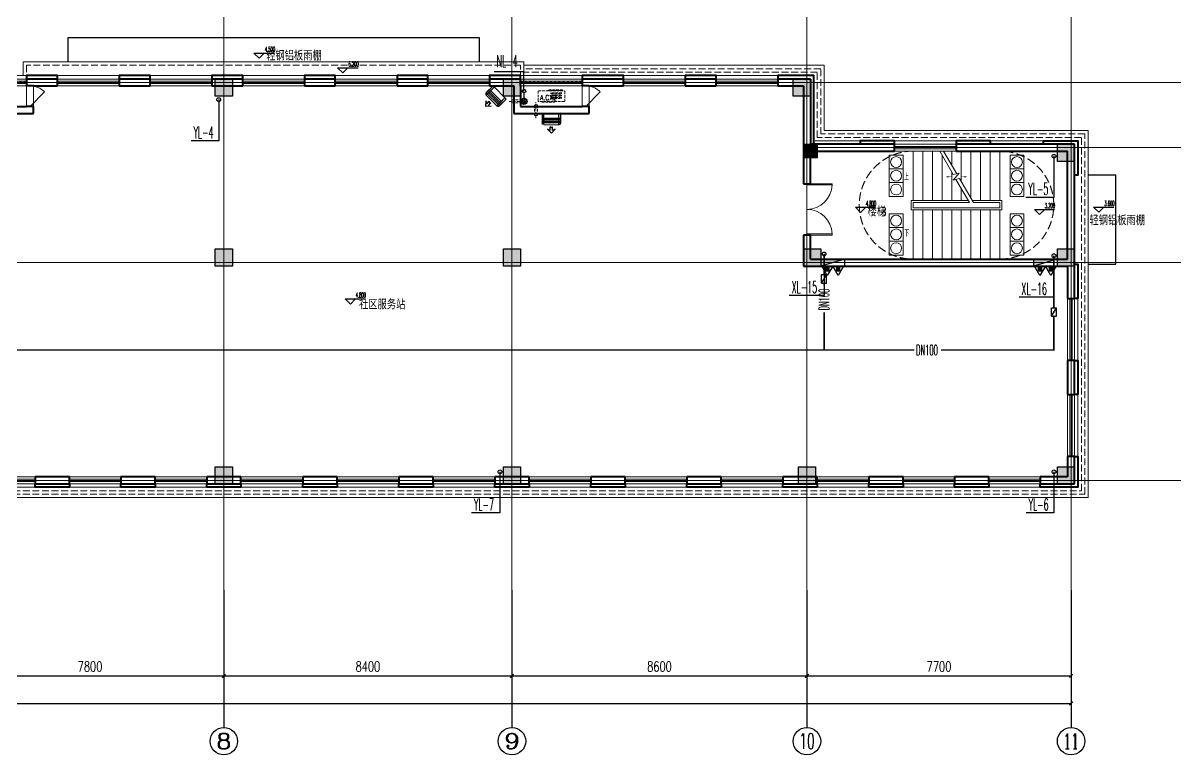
# Model space of a CAD drawing. Extents: x 1031190 to 1725648, y 733081 to 1571294.
# Drawn here: x 1334538 to 1368288, y 1052348 to 1073677 of the extents above; entities that cross this region are included whole.
import ezdxf
from ezdxf.enums import TextEntityAlignment as Align

# ---------------------------------------------------------------- set-up
doc = ezdxf.new("R2010")
doc.units = 0
doc.header["$LTSCALE"] = 1000
doc.header["$MEASUREMENT"] = 0
for name, pattern in [('__DASH', [0.35, 0.25, -0.1]), ('ACAD_ISO10W100', [18.5, 12, -3, 0.5, -3]), ('DASH', [0.35, 0.25, -0.1]), ('DOTE', [2.42, 2, -0.2, 0.02, -0.2]), ('HIDDEN', [0.375, 0.25, -0.125])]:
    doc.linetypes.add(name, pattern=pattern)
for name, color, linetype in [('A-AC', 8, 'Continuous'), ('AXIS', 3, 'Continuous'), ('AXIS_TEXT', 4, 'Continuous'), ('C-AXIS(轴号)', 3, 'Continuous'), ('C-AXIS-T(字)', 7, 'Continuous'), ('DIM_ELEV', 3, 'Continuous'), ('DIM_SYMB', 3, 'Continuous'), ('DIM_不分区消火栓', 3, 'Continuous'), ('DIM_凝结', 3, 'Continuous'), ('DIM_雨水', 3, 'Continuous'), ('EQUIP_地漏', 7, 'Continuous'), ('EQUIP_消火栓', 7, 'Continuous'), ('EQUIP_灭火器', 7, 'Continuous'), ('PIPE-不分区消火栓', 1, 'X'), ('PIPE-凝结', 150, 'N'), ('PUB_TEXT', 4, 'Continuous'), ('S-COLU-HATCH', 30, 'Continuous'), ('S-COLU-LINE1', 6, 'Continuous'), ('TEXT_不分区消火栓', 7, 'Continuous'), ('VALVE_不分区消火栓', 7, 'Continuous'), ('VPIPE-不分区消火栓', 1, 'X'), ('VPIPE-凝结', 150, 'N'), ('VPIPE-雨水', 4, 'Y'), ('立面', 73, 'Continuous')]:
    doc.layers.add(name, color=color, linetype=linetype)
for name, color, linetype, lineweight in [('DOTE', 19, 'DOTE', 9), ('STAIR', 2, 'Continuous', 18), ('WALL', 9, 'Continuous', 40), ('WINDOW', 8, 'Continuous', 15), ('平面-看线', 45, 'Continuous', 15), ('平面-空调室内机', 8, 'Continuous', 9), ('平面-空调预留孔', 8, 'Continuous', 15)]:
    doc.layers.add(name, color=color, linetype=linetype, lineweight=lineweight)
doc.styles.add('_TCH_AXIS', font='COMPLEX', dxfattribs={"bigfont": 'GBCBIG'})
doc.styles.add('_TCH_DIM', font='SIMPLEX.shx', dxfattribs={"width": 0.6, "oblique": 10, "bigfont": 'hztxt.shx'})
doc.styles.add('_TCH_DIM_T3', font='SIMPLEX', dxfattribs={"width": 0.705882, "bigfont": 'GBCBIG'})
doc.styles.add('_TWT_PIPEDN', font='SIMPLEX.shx', dxfattribs={"width": 0.6, "oblique": 10, "height": 3, "bigfont": 'HZTXT.shx'})
doc.styles.add('_TWT_SERIAL', font='simplex.shx', dxfattribs={"width": 0.6, "oblique": 10, "height": 3.5, "bigfont": 'aadri.shx'})
doc.styles.add('COMPLEX', font='COMPLEX')
doc.styles.get("Standard").update_dxf_attribs({"font": 'gbenor.shx', "bigfont": 'gbcbig.shx'})
doc.linetypes.add('N', pattern='A,3,-0.2,["N",Standard,S=0.25,R=0,X=-0.1,Y=-0.115],-0.2', length=3.4)
doc.linetypes.add('X', pattern='A,3,-0.2,["X",Standard,S=0.25,R=0,X=-0.1,Y=-0.115],-0.25', length=3.45)
doc.linetypes.add('Y', pattern='A,2,-0.2,["Y",Standard,S=0.4,R=0,X=-0.1,Y=-0.115],-0.35', length=2.55)
doc.dimstyles.new('_TCH_ARCH&&100', dxfattribs={"dimtxt": 297.5, "dimasz": 100, "dimexe": 250, "dimexo": 300, "dimgap": 126.25, "dimtad": 1, "dimdec": 0, "dimzin": 0, "dimdsep": 46, "dimtxsty": '_TCH_DIM_T3', "dimblk": 'ARCHTICK', "dimcen": 0.09, "dimclrt": 7, "dimazin": 2, "dimtfac": 1, "dimtdec": 0, "dimtix": 1, "dimtmove": 2, "dimatfit": 3, "dimfxl": 0, "dimtolj": 1, "dimtzin": 0, "dimarcsym": 0})

# ---------------------------------------------------------------- blocks, each defined once
blk = doc.blocks.new('QER5Y5WE3')
for p, q in [((-194, 188), (-1, 388)), ((72, 389), (-156, 153)), ((360, -17), (-29, 359)), ((389, 14), (0, 389)), ((72, 389), (387, 86)), ((236, 408), (404, 419)), ((326, 383), (236, 408)), ((326, 383), (253, 308)), ((372, 340), (299, 264)), ((399, 251), (372, 340)), ((399, 251), (404, 419)), ((194, -188), (-194, 188)), ((292, -73), (-90, 296)), ((321, -43), (-61, 326)), ((387, 86), (159, -151)), ((388, 13), (194, -188)), ((297, 307), (253, 308)), ((299, 264), (297, 307))]:
    blk.add_line(p, q)
for centre, start, end in [((36, 352), 46.0154, 136.0154), ((351, 49), 316.0154, 46.0154)]:
    blk.add_arc(centre, 51.3, start, end)
blk = doc.blocks.new('dongkong')
at = {"layer": '平面-空调预留孔', "linetype": 'HIDDEN', "ltscale": 0.3}
for p, q in [((-603836, 210821), (-603836, 210511)), ((-603836, 210821), (-603756, 210821)), ((-603796, 210900), (-603796, 210431)), ((-603756, 210821), (-603756, 210511))]:
    blk.add_line(p, q, dxfattribs=at)
blk.add_lwpolyline([(-603756, 210511), (-603836, 210511)], dxfattribs=at)
blk = doc.blocks.new('ferre')
at = {"layer": '平面-空调预留孔', "linetype": 'DASH', "ltscale": 0.3}
for p, q in [((93393, 115403), (93393, 115393)), ((93403, 115383), (93756, 115383)), ((93766, 115393), (93766, 115403))]:
    blk.add_line(p, q, dxfattribs=at)
blk.add_lwpolyline([(94046, 115403), (93306, 115403, -0.414214), (93286, 115423), (93286, 115693, -0.414214), (93306, 115713), (94046, 115713, -0.414214), (94066, 115693), (94066, 115423, -0.414214)], format="xyb", close=True, dxfattribs=at)
for points in [[(93997, 115743), (93577, 115743), (93577, 115727), (93997, 115727)], [(93975, 115655), (93660, 115655), (93660, 115626), (93975, 115626)], [(93975, 115589), (93660, 115589), (93660, 115560), (93975, 115560)], [(93975, 115523), (93660, 115523), (93660, 115494), (93975, 115494)]]:
    blk.add_lwpolyline(points, close=True, dxfattribs=at)
for centre, start, end in [((93403, 115393), 180, 270), ((93756, 115393), 270, 0)]:
    blk.add_arc(centre, 10, start, end, dxfattribs=at)
at = {"layer": '平面-空调预留孔', "linetype": 'DASH', "ltscale": 0.3, "style": '_TCH_DIM', "width": 0.705882}
blk.add_text('A.CX2', height=146.9, dxfattribs=at).set_placement((93345, 115443))
blk = doc.blocks.new('fergve')
blk.add_blockref('ferre', (25670, -60416))
blk = doc.blocks.new('rewerwer')
at = {"layer": 'S-COLU-HATCH'}
h = blk.add_hatch(color=8, dxfattribs=at)
h.dxf.hatch_style = 1
h.paths.add_polyline_path([(1340138, 1149256), (1340638, 1149256), (1340638, 1148756), (1340138, 1148756)])
h = blk.add_hatch(color=8, dxfattribs=at)
h.dxf.hatch_style = 1
h.paths.add_polyline_path([(1348538, 1149256), (1349038, 1149256), (1349038, 1148756), (1348538, 1148756)])
h = blk.add_hatch(color=8, dxfattribs=at)
h.dxf.hatch_style = 1
h.paths.add_polyline_path([(1356988, 1149256), (1357488, 1149256), (1357488, 1148756), (1356988, 1148756)])
h = blk.add_hatch(color=8, dxfattribs=at)
h.dxf.hatch_style = 1
h.paths.add_polyline_path([(1357288, 1147356), (1357688, 1147356), (1357688, 1146956), (1357288, 1146956)])
h = blk.add_hatch(color=8, dxfattribs=at)
h.dxf.hatch_style = 1
h.paths.add_polyline_path([(1364688, 1147356), (1365188, 1147356), (1365188, 1146856), (1364688, 1146856)])
h = blk.add_hatch(color=8, dxfattribs=at)
h.dxf.hatch_style = 1
h.paths.add_polyline_path([(1340138, 1144306), (1340638, 1144306), (1340638, 1143806), (1340138, 1143806)])
h = blk.add_hatch(color=8, dxfattribs=at)
h.dxf.hatch_style = 1
h.paths.add_polyline_path([(1348538, 1144306), (1349038, 1144306), (1349038, 1143806), (1348538, 1143806)])
h = blk.add_hatch(color=8, dxfattribs=at)
h.dxf.hatch_style = 1
h.paths.add_polyline_path([(1357288, 1144306), (1357788, 1144306), (1357788, 1143806), (1357288, 1143806)])
h = blk.add_hatch(color=8, dxfattribs=at)
h.dxf.hatch_style = 1
h.paths.add_polyline_path([(1364688, 1144306), (1365188, 1144306), (1365188, 1143806), (1364688, 1143806)])
h = blk.add_hatch(color=8, dxfattribs=at)
h.dxf.hatch_style = 1
h.paths.add_polyline_path([(1340138, 1137956), (1340638, 1137956), (1340638, 1137456), (1340138, 1137456)])
h = blk.add_hatch(color=8, dxfattribs=at)
h.dxf.hatch_style = 1
h.paths.add_polyline_path([(1348538, 1137956), (1349038, 1137956), (1349038, 1137456), (1348538, 1137456)])
h = blk.add_hatch(color=8, dxfattribs=at)
h.dxf.hatch_style = 1
h.paths.add_polyline_path([(1357138, 1137956), (1357638, 1137956), (1357638, 1137456), (1357138, 1137456)])
h = blk.add_hatch(color=8, dxfattribs=at)
h.dxf.hatch_style = 1
h.paths.add_polyline_path([(1364688, 1137956), (1365188, 1137956), (1365188, 1137456), (1364688, 1137456)])
at = {"layer": 'S-COLU-LINE1', "color": 8}
for points in [[(1340138, 1149256), (1340638, 1149256), (1340638, 1148756), (1340138, 1148756)], [(1348538, 1149256), (1349038, 1149256), (1349038, 1148756), (1348538, 1148756)], [(1356988, 1149256), (1357488, 1149256), (1357488, 1148756), (1356988, 1148756)], [(1357288, 1147356), (1357688, 1147356), (1357688, 1146956), (1357288, 1146956)], [(1364688, 1147356), (1365188, 1147356), (1365188, 1146856), (1364688, 1146856)], [(1340138, 1144306), (1340638, 1144306), (1340638, 1143806), (1340138, 1143806)], [(1348538, 1144306), (1349038, 1144306), (1349038, 1143806), (1348538, 1143806)], [(1357288, 1144306), (1357788, 1144306), (1357788, 1143806), (1357288, 1143806)], [(1364688, 1144306), (1365188, 1144306), (1365188, 1143806), (1364688, 1143806)], [(1340138, 1137956), (1340638, 1137956), (1340638, 1137456), (1340138, 1137456)], [(1348538, 1137956), (1349038, 1137956), (1349038, 1137456), (1348538, 1137456)], [(1357138, 1137956), (1357638, 1137956), (1357638, 1137456), (1357138, 1137456)], [(1364688, 1137956), (1365188, 1137956), (1365188, 1137456), (1364688, 1137456)]]:
    blk.add_lwpolyline(points, close=True, dxfattribs=at)
blk = doc.blocks.new('_ArchTick')
at = {"color": 0, "linetype": 'ByBlock', "const_width": 0.4}
blk.add_lwpolyline([(-0.5, -0.5), (0.5, 0.5)], dxfattribs=at)
blk = doc.blocks.new('*D294')
at = {"layer": 'AXIS', "color": 0, "lineweight": -2}
for p, q in [((1293188, 1056848), (1293188, 1053598)), ((1365088, 1056848), (1365088, 1053598)), ((1293188, 1053848), (1365088, 1053848))]:
    blk.add_line(p, q, dxfattribs=at)
at = {"layer": 'Defpoints', "color": 0}
for p in [(1293188, 1057148), (1365088, 1057148), (1365088, 1053848)]:
    blk.add_point(p, dxfattribs=at)
at = {"layer": 'AXIS', "color": 0, "lineweight": -2, "xscale": 100, "yscale": 100, "zscale": 100, "rotation": 180}
blk.add_blockref('_ArchTick', (1293188, 1053848), dxfattribs=at)
at = {"layer": 'AXIS', "color": 0, "lineweight": -2, "xscale": 100, "yscale": 100, "zscale": 100}
blk.add_blockref('_ArchTick', (1365088, 1053848), dxfattribs=at)
at = {"layer": 'AXIS', "color": 7, "insert": (1329138, 1054123), "char_height": 297.5, "attachment_point": 5, "style": '_TCH_DIM_T3'}
blk.add_mtext('\\A1;71900', dxfattribs=at)
blk = doc.blocks.new('*D303')
at = {"layer": 'AXIS', "color": 0, "lineweight": -2}
for p, q in [((1332588, 1056848), (1332588, 1054398)), ((1340388, 1056848), (1340388, 1054398)), ((1332588, 1054648), (1340388, 1054648))]:
    blk.add_line(p, q, dxfattribs=at)
at = {"layer": 'Defpoints', "color": 0}
for p in [(1332588, 1057148), (1340388, 1057148), (1340388, 1054648)]:
    blk.add_point(p, dxfattribs=at)
at = {"layer": 'AXIS', "color": 0, "lineweight": -2, "xscale": 100, "yscale": 100, "zscale": 100, "rotation": 180}
blk.add_blockref('_ArchTick', (1332588, 1054648), dxfattribs=at)
at = {"layer": 'AXIS', "color": 0, "lineweight": -2, "xscale": 100, "yscale": 100, "zscale": 100}
blk.add_blockref('_ArchTick', (1340388, 1054648), dxfattribs=at)
at = {"layer": 'AXIS', "color": 7, "insert": (1336488, 1054923), "char_height": 297.5, "attachment_point": 5, "style": '_TCH_DIM_T3'}
blk.add_mtext('\\A1;7800', dxfattribs=at)
blk = doc.blocks.new('*D304')
at = {"layer": 'AXIS', "color": 0, "lineweight": -2}
for p, q in [((1340388, 1056848), (1340388, 1054398)), ((1348788, 1056848), (1348788, 1054398)), ((1340388, 1054648), (1348788, 1054648))]:
    blk.add_line(p, q, dxfattribs=at)
at = {"layer": 'Defpoints', "color": 0}
for p in [(1340388, 1057148), (1348788, 1057148), (1348788, 1054648)]:
    blk.add_point(p, dxfattribs=at)
at = {"layer": 'AXIS', "color": 0, "lineweight": -2, "xscale": 100, "yscale": 100, "zscale": 100, "rotation": 180}
blk.add_blockref('_ArchTick', (1340388, 1054648), dxfattribs=at)
at = {"layer": 'AXIS', "color": 0, "lineweight": -2, "xscale": 100, "yscale": 100, "zscale": 100}
blk.add_blockref('_ArchTick', (1348788, 1054648), dxfattribs=at)
at = {"layer": 'AXIS', "color": 7, "insert": (1344588, 1054923), "char_height": 297.5, "attachment_point": 5, "style": '_TCH_DIM_T3'}
blk.add_mtext('\\A1;8400', dxfattribs=at)
blk = doc.blocks.new('*D305')
at = {"layer": 'AXIS', "color": 0, "lineweight": -2}
for p, q in [((1348788, 1056848), (1348788, 1054398)), ((1357388, 1056848), (1357388, 1054398)), ((1348788, 1054648), (1357388, 1054648))]:
    blk.add_line(p, q, dxfattribs=at)
at = {"layer": 'Defpoints', "color": 0}
for p in [(1348788, 1057148), (1357388, 1057148), (1357388, 1054648)]:
    blk.add_point(p, dxfattribs=at)
at = {"layer": 'AXIS', "color": 0, "lineweight": -2, "xscale": 100, "yscale": 100, "zscale": 100, "rotation": 180}
blk.add_blockref('_ArchTick', (1348788, 1054648), dxfattribs=at)
at = {"layer": 'AXIS', "color": 0, "lineweight": -2, "xscale": 100, "yscale": 100, "zscale": 100}
blk.add_blockref('_ArchTick', (1357388, 1054648), dxfattribs=at)
at = {"layer": 'AXIS', "color": 7, "insert": (1353088, 1054923), "char_height": 297.5, "attachment_point": 5, "style": '_TCH_DIM_T3'}
blk.add_mtext('\\A1;8600', dxfattribs=at)
blk = doc.blocks.new('*D306')
at = {"layer": 'AXIS', "color": 0, "lineweight": -2}
for p, q in [((1357388, 1056848), (1357388, 1054398)), ((1365088, 1056848), (1365088, 1054398)), ((1357388, 1054648), (1365088, 1054648))]:
    blk.add_line(p, q, dxfattribs=at)
at = {"layer": 'Defpoints', "color": 0}
for p in [(1357388, 1057148), (1365088, 1057148), (1365088, 1054648)]:
    blk.add_point(p, dxfattribs=at)
at = {"layer": 'AXIS', "color": 0, "lineweight": -2, "xscale": 100, "yscale": 100, "zscale": 100, "rotation": 180}
blk.add_blockref('_ArchTick', (1357388, 1054648), dxfattribs=at)
at = {"layer": 'AXIS', "color": 0, "lineweight": -2, "xscale": 100, "yscale": 100, "zscale": 100}
blk.add_blockref('_ArchTick', (1365088, 1054648), dxfattribs=at)
at = {"layer": 'AXIS', "color": 7, "insert": (1361238, 1054923), "char_height": 297.5, "attachment_point": 5, "style": '_TCH_DIM_T3'}
blk.add_mtext('\\A1;7700', dxfattribs=at)
blk = doc.blocks.new('$TwtSys$00000434')
for p, q in [((-0.5, 0.5), (-0.5, -0.5)), ((-0.5, -0.5), (0.5, 0.5)), ((0.5, 0.5), (-0.5, 0.5)), ((0.5, -0.5), (0.5, 0.5)), ((-0.5, -0.5), (0.5, -0.5))]:
    blk.add_line(p, q)
blk.add_solid([(0.5, -0.5), (0.5, 0.5), (-0.5, -0.5)])
blk = doc.blocks.new('$TwtSys$00000546')
h = blk.add_hatch()
h.set_pattern_fill('ANSI31', color=256, scale=200, style=0)
h.set_pattern_definition([(45, (-38543.802, -6670.83), (-17.67767, 17.67767), [])])
h.paths.add_polyline_path([(-65, 174), (65, 174), (65, 44), (-65, 44)])
for points in [[(0, 344), (-198, 0), (198, 0)], [(-65, 174), (65, 174), (65, 44), (-65, 44)]]:
    blk.add_lwpolyline(points, close=True)
blk = doc.blocks.new('$TwtSys$00000141')
for p, q in [((-94, 8), (-10, 92)), ((-94, 8), (-10, 92)), ((-87, -35), (35, 87)), ((-87, -35), (35, 87)), ((-66, -66), (66, 66)), ((-66, -66), (66, 66)), ((-32, -87), (88, 33)), ((-32, -87), (88, 33)), ((11, -92), (92, -11)), ((11, -92), (92, -11))]:
    blk.add_line(p, q)
blk.add_circle((0, 0), 94)
blk.add_circle((0, 0), 94)
blk = doc.blocks.new('$VALVE$00000316')
for p, q in [((-125, 72), (125, -72)), ((-125, 72), (-125, -72)), ((-125, 72), (125, 72)), ((125, 72), (125, -72)), ((-125, -72), (125, -72))]:
    blk.add_line(p, q)
at = {"const_width": 21.1}
blk.add_lwpolyline([(-11, 0, 1), (11, 0, 1)], format="xyb", close=True, dxfattribs=at)
for p in [(-125, 0), (125, 0)]:
    blk.add_point(p)
at = {"color": 7, "flags": 9}
for tag in ['XSIZE', 'YSIZE']:
    blk.add_attdef(tag, (0, 0), '', height=0.5, dxfattribs=at)
blk = doc.blocks.new('$DorLib2D$00000114')
at = {"color": 0}
blk.add_line((0.5, 0), (-0.207, 0.707), dxfattribs=at)
blk.add_arc((0.5, 0), 1, 135, 180, dxfattribs=at)
blk = doc.blocks.new('$WINLIB2D$00000001')
at = {"color": 0}
for points in [[(-0.5, 0.5), (-0.5, -0.5)], [(-0.5, 0.5), (0.5, 0.5)], [(0.5, -0.5), (0.5, 0.5)], [(0.5, 0.167), (-0.5, 0.167)], [(0.5, -0.167), (-0.5, -0.167)], [(-0.5, -0.5), (0.5, -0.5)]]:
    blk.add_lwpolyline(points, dxfattribs=at)
blk = doc.blocks.new('$DorLib2D$00000002')
for p, q in [((-0.5, 0), (-0.5, 0.4875)), ((-0.475, 0.4875), (-0.5, 0.4875)), ((-0.475, 0), (-0.475, 0.4875)), ((0.475, 0), (0.475, 0.4875)), ((0.475, 0.4875), (0.5, 0.4875)), ((0.5, 0), (0.5, 0.4875)), ((-0.5, 0), (-0.475, 0)), ((0.5, 0), (0.475, 0))]:
    blk.add_line(p, q)
at = {"lineweight": 13}
for centre, start, end in [((-0.4875, 0), 0, 88.53072), ((0.4875, 0), 91.46928, 180)]:
    blk.add_arc(centre, 0.4875, start, end, dxfattribs=at)
blk = doc.blocks.new('$WINLIB2D$00000039')
at = {"color": 0}
for points in [[(-0.5, 0.5), (-0.5, -0.5)], [(0.5, 0.5), (-0.5, 0.5)], [(0.5, -0.5), (0.5, 0.5)], [(-0.5, 0.167), (0.5, 0.167)], [(-0.452, -0.167), (-0.5, 0.084)], [(-0.384, -0.167), (-0.448, 0.167)], [(-0.316, -0.167), (-0.38, 0.167)], [(-0.248, -0.167), (-0.312, 0.167)], [(-0.18, -0.167), (-0.244, 0.167)], [(-0.112, -0.167), (-0.176, 0.167)], [(-0.044, -0.167), (-0.108, 0.167)], [(0.024, -0.167), (-0.04, 0.167)], [(0.092, -0.167), (0.028, 0.167)], [(0.16, -0.167), (0.096, 0.167)], [(0.228, -0.167), (0.164, 0.167)], [(0.296, -0.167), (0.232, 0.167)], [(0.364, -0.167), (0.3, 0.167)], [(0.432, -0.167), (0.368, 0.167)], [(0.5, -0.167), (0.436, 0.167)], [(-0.5, -0.167), (0.5, -0.167)], [(0.5, -0.5), (-0.5, -0.5)]]:
    blk.add_lwpolyline(points, dxfattribs=at)
blk = doc.blocks.new('_AXISO')
blk.add_circle((0, 0), 0.5)
at = {"layer": 'AXIS_TEXT', "style": 'COMPLEX', "width": 1.041667}
blk.add_attdef('A', text='', height=0.56, dxfattribs=at).set_placement((-0.25, -0.28), (0.25, -0.28), align=Align.FIT)

msp = doc.modelspace()

# ---------------------------------------------------------------- hatches: boundary and pattern name
at = {"layer": 'PIPE-不分区消火栓'}
for points in [[(1364587.7, 1064147.8), (1364587.7, 1064125.3), (1364610.2, 1064125.3)], [(1364587.7, 1064147.8), (1364610.2, 1064147.8), (1364610.2, 1064125.3)]]:
    msp.add_hatch(color=256, dxfattribs=at).paths.add_polyline_path(points)

# ---------------------------------------------------------------- linework, layer by layer
at = {"layer": 'C-AXIS(轴号)'}
for p, q in [((1340387.7, 1057147.8), (1340387.7, 1053147.8)), ((1348787.7, 1057147.8), (1348787.7, 1053147.8)), ((1357387.7, 1057147.8), (1357387.7, 1053147.8)), ((1365087.7, 1057147.8), (1365087.7, 1053147.8))]:
    msp.add_line(p, q, dxfattribs=at)
at = {"layer": 'DIM_ELEV', "color": 8}
for p, q in [((1341416.5, 1072653.8), (1341266.5, 1072803.8)), ((1341266.5, 1072803.8), (1341862.9, 1072803.8)), ((1341416.5, 1072653.8), (1341566.5, 1072803.8)), ((1343854.5, 1072224.6), (1343704.5, 1072374.6)), ((1343704.5, 1072374.6), (1344300.9, 1072374.6)), ((1343854.5, 1072224.6), (1344004.5, 1072374.6)), ((1358950.7, 1068160.6), (1358800.7, 1068310.6)), ((1358800.7, 1068310.6), (1359385.2, 1068310.6)), ((1358950.7, 1068160.6), (1359100.7, 1068310.6)), ((1364168.4, 1068099.2), (1364018.4, 1068249.2)), ((1364018.4, 1068249.2), (1364602.9, 1068249.2)), ((1364168.4, 1068099.2), (1364318.4, 1068249.2)), ((1365892.4, 1068164), (1365742.4, 1068314)), ((1365742.4, 1068314), (1366338.8, 1068314)), ((1365892.4, 1068164), (1366042.4, 1068314)), ((1344077.1, 1065490), (1343927.1, 1065640)), ((1343927.1, 1065640), (1344511.6, 1065640)), ((1344077.1, 1065490), (1344227.1, 1065640))]:
    msp.add_line(p, q, dxfattribs=at)
at = {"layer": 'DIM_SYMB', "color": 8}
for points in [[(1360347.7, 1069197.8, 0, 0, 0), (1361607.7, 1069197.8, 0, 40, 0), (1361457.7, 1069197.8, 0, 0, 0)], [(1360347.7, 1067547.8, 0, 0, 0), (1363997.7, 1067547.8, 0, 0, 0), (1363997.7, 1069197.8, 0, 0, 0), (1361887.7, 1069197.8, 0, 40, 0), (1362037.7, 1069197.8, 0, 0, 0)]]:
    msp.add_lwpolyline(points, format="xyseb", dxfattribs=at)
at = {"layer": 'DIM_不分区消火栓'}
for p, q in [((1357887.7, 1066947.8), (1357887.7, 1065737.6)), ((1364587.7, 1066897.8), (1364587.7, 1065687.6)), ((1357887.7, 1065737.6), (1356871.2, 1065737.6)), ((1364587.7, 1065687.6), (1363571.2, 1065687.6))]:
    msp.add_line(p, q, dxfattribs=at)
at = {"layer": 'DIM_凝结'}
for p, q in [((1349137.7, 1072258.2), (1348270, 1072258.2)), ((1349137.7, 1071697.8), (1349137.7, 1072258.2))]:
    msp.add_line(p, q, dxfattribs=at)
at = {"layer": 'DIM_雨水'}
for p, q in [((1340237.7, 1071447.8), (1340237.7, 1070248.9)), ((1340237.7, 1070248.9), (1339434.4, 1070248.9)), ((1364587.7, 1069797.8), (1364587.7, 1068598.9)), ((1364587.7, 1068598.9), (1363771.5, 1068598.9)), ((1348437.7, 1060597.8), (1348437.7, 1059398.9)), ((1364587.7, 1060597.8), (1364587.7, 1059398.9)), ((1348437.7, 1059398.9), (1347608.5, 1059398.9)), ((1364587.7, 1059398.9), (1363778.6, 1059398.9))]:
    msp.add_line(p, q, dxfattribs=at)
at = {"layer": 'DOTE', "linetype": 'ACAD_ISO10W100', "ltscale": 100}
for p, q in [((1340387.7, 1080847.8), (1340387.7, 1057147.8)), ((1348787.7, 1080847.8), (1348787.7, 1057147.8)), ((1357387.7, 1080847.8), (1357387.7, 1057147.8)), ((1365087.7, 1080847.8), (1365087.7, 1057147.8)), ((1368287.7, 1071947.8), (1327187.7, 1071947.8)), ((1368287.7, 1070047.8), (1357387.7, 1070047.8)), ((1310187.7, 1066697.8), (1368287.7, 1066697.8)), ((1291011.4, 1060347.8), (1368287.7, 1060347.8))]:
    msp.add_line(p, q, dxfattribs=at)
at = {"layer": 'PIPE-不分区消火栓', "const_width": 45}
for points in [[(1357887.7, 1066348.5), (1357887.7, 1066947.8)], [(1357887.7, 1066892.8), (1357887.7, 1066797.8)], [(1364587.7, 1065380.4), (1364587.7, 1066897.8)], [(1364587.7, 1066842.8), (1364587.7, 1066797.8)], [(1357887.7, 1066024.4), (1357887.7, 1066098.9)], [(1357887.7, 1064147.8), (1357887.7, 1065250.7)], [(1364587.7, 1064147.8), (1364587.7, 1065130.8)], [(1357887.7, 1064147.8), (1334165.7, 1064147.8)], [(1360518.4, 1064147.8), (1357887.7, 1064147.8)], [(1364587.7, 1064147.8), (1361292.1, 1064147.8)]]:
    msp.add_lwpolyline(points, dxfattribs=at)
at = {"layer": 'PIPE-凝结', "const_width": 45}
msp.add_lwpolyline([(1349137.7, 1071647.8), (1349137.7, 1071491.8)], dxfattribs=at)
at = {"layer": 'STAIR', "color": 8}
for p, q in [((1360487.7, 1069947.8), (1361256.9, 1069947.8)), ((1360487.7, 1069947.8), (1360487.7, 1068507.8)), ((1360767.7, 1069947.8), (1360767.7, 1068507.8)), ((1361047.7, 1069947.8), (1361047.7, 1068507.8)), ((1361256.9, 1069947.8), (1361652.8, 1069262.2)), ((1361372.4, 1069947.8), (1363007.7, 1069947.8)), ((1361372.4, 1069947.8), (1361752.8, 1069289)), ((1361607.7, 1069947.8), (1361607.7, 1069540.3)), ((1361887.7, 1069947.8), (1361887.7, 1069055.3)), ((1362167.7, 1069947.8), (1362167.7, 1068570.3)), ((1362447.7, 1069947.8), (1362447.7, 1068507.8)), ((1362727.7, 1069947.8), (1362727.7, 1068507.8)), ((1363007.7, 1069947.8), (1363007.7, 1068507.8)), ((1364987.7, 1069947.8), (1363007.7, 1069947.8)), ((1363007.7, 1069947.8), (1363007.7, 1068507.8)), ((1364987.7, 1066797.8), (1364987.7, 1069947.8)), ((1361327.7, 1069825.2), (1361327.7, 1068507.8)), ((1361607.7, 1069340.3), (1361607.7, 1068507.8)), ((1361825.1, 1069308.4), (1361652.2, 1069102.3)), ((1361652.8, 1069262.2), (1361825.1, 1069308.4)), ((1361652.2, 1069102.3), (1361832.6, 1069150.7)), ((1361732.6, 1069123.9), (1362123, 1068447.8)), ((1361832.6, 1069150.7), (1362238.4, 1068447.8)), ((1361887.7, 1068855.3), (1361887.7, 1068507.8)), ((1360427.7, 1068237.8), (1360427.7, 1068507.8)), ((1360427.7, 1068507.8), (1362088.3, 1068507.8)), ((1363067.7, 1068237.8), (1360427.7, 1068237.8)), ((1360487.7, 1068447.8), (1362123, 1068447.8)), ((1360487.7, 1068297.8), (1360487.7, 1068447.8)), ((1360487.7, 1068447.8), (1362123, 1068447.8)), ((1360487.7, 1068447.8), (1360487.7, 1068297.8)), ((1363007.7, 1068297.8), (1360487.7, 1068297.8)), ((1363007.7, 1068297.8), (1360487.7, 1068297.8)), ((1360487.7, 1066797.8), (1360487.7, 1068237.8)), ((1360767.7, 1066797.8), (1360767.7, 1068237.8)), ((1361047.7, 1066797.8), (1361047.7, 1068237.8)), ((1361327.7, 1066797.8), (1361327.7, 1068237.8)), ((1361607.7, 1066797.8), (1361607.7, 1068237.8)), ((1361887.7, 1066797.8), (1361887.7, 1068237.8)), ((1362167.7, 1066797.8), (1362167.7, 1068237.8)), ((1362203.8, 1068507.8), (1363067.7, 1068507.8)), ((1362238.4, 1068447.8), (1363007.7, 1068447.8)), ((1362238.4, 1068447.8), (1363007.7, 1068447.8)), ((1362447.7, 1066797.8), (1362447.7, 1068237.8)), ((1362727.7, 1066797.8), (1362727.7, 1068237.8)), ((1363007.7, 1068447.8), (1363007.7, 1068297.8)), ((1363007.7, 1068447.8), (1363007.7, 1068297.8)), ((1363007.7, 1066797.8), (1363007.7, 1068237.8)), ((1363007.7, 1068237.8), (1363007.7, 1066797.8)), ((1363067.7, 1068507.8), (1363067.7, 1068237.8)), ((1363007.7, 1066797.8), (1360487.7, 1066797.8)), ((1363007.7, 1066797.8), (1364987.7, 1066797.8))]:
    msp.add_line(p, q, dxfattribs=at)
for points in [[(1359787.7, 1069827.8), (1359787.7, 1069427.8), (1360187.7, 1069427.8), (1360187.7, 1069827.8)], [(1363307.7, 1069827.8), (1363307.7, 1069427.8), (1363707.7, 1069427.8), (1363707.7, 1069827.8)], [(1359787.7, 1069427.8), (1359787.7, 1069027.8), (1360187.7, 1069027.8), (1360187.7, 1069427.8)], [(1363307.7, 1069427.8), (1363307.7, 1069027.8), (1363707.7, 1069027.8), (1363707.7, 1069427.8)], [(1359787.7, 1069027.8), (1359787.7, 1068627.8), (1360187.7, 1068627.8), (1360187.7, 1069027.8)], [(1363307.7, 1069027.8), (1363307.7, 1068627.8), (1363707.7, 1068627.8), (1363707.7, 1069027.8)], [(1359787.7, 1067717.8), (1359787.7, 1068117.8), (1360187.7, 1068117.8), (1360187.7, 1067717.8)], [(1363307.7, 1067717.8), (1363307.7, 1068117.8), (1363707.7, 1068117.8), (1363707.7, 1067717.8)], [(1359787.7, 1067317.8), (1359787.7, 1067717.8), (1360187.7, 1067717.8), (1360187.7, 1067317.8)], [(1363307.7, 1067317.8), (1363307.7, 1067717.8), (1363707.7, 1067717.8), (1363707.7, 1067317.8)], [(1359787.7, 1066917.8), (1359787.7, 1067317.8), (1360187.7, 1067317.8), (1360187.7, 1066917.8)], [(1363307.7, 1066917.8), (1363307.7, 1067317.8), (1363707.7, 1067317.8), (1363707.7, 1066917.8)]]:
    msp.add_lwpolyline(points, close=True, dxfattribs=at)
for centre in [(1359987.7, 1069627.8), (1363507.7, 1069627.8), (1359987.7, 1069227.8), (1363507.7, 1069227.8), (1359987.7, 1068827.8), (1363507.7, 1068827.8), (1359987.7, 1067917.8), (1363507.7, 1067917.8), (1359987.7, 1067517.8), (1363507.7, 1067517.8), (1359987.7, 1067117.8), (1363507.7, 1067117.8)]:
    msp.add_circle(centre, 160, dxfattribs=at)
at = {"layer": 'STAIR', "color": 8, "linetype": '__DASH'}
for centre, start, end in [((1360487.7, 1068372.8), 90, 270), ((1363007.7, 1068372.8), 270, 90)]:
    msp.add_arc(centre, 1575, start, end, dxfattribs=at)
at = {"layer": 'VPIPE-不分区消火栓'}
for centre in [(1357887.7, 1066947.8), (1357887.7, 1066947.8), (1364587.7, 1066897.8), (1364587.7, 1066897.8)]:
    msp.add_circle(centre, 55, dxfattribs=at)
at = {"layer": 'VPIPE-凝结'}
msp.add_circle((1349137.7, 1071697.8), 50, dxfattribs=at)
at = {"layer": 'VPIPE-雨水'}
for centre in [(1340237.7, 1071447.8), (1364587.7, 1069797.8), (1348437.7, 1060597.8), (1364587.7, 1060597.8)]:
    msp.add_circle(centre, 55, dxfattribs=at)
at = {"layer": 'WALL', "color": 8}
for p, q in [((1334737.7, 1072047.8), (1334637.7, 1072047.8)), ((1334637.7, 1072047.8), (1334637.7, 1071847.8)), ((1335537.7, 1072047.8), (1334737.7, 1072047.8)), ((1335537.7, 1071847.8), (1335537.7, 1072047.8)), ((1338237.7, 1072047.8), (1337337.7, 1072047.8)), ((1337337.7, 1072047.8), (1337337.7, 1071847.8)), ((1338237.7, 1071847.8), (1338237.7, 1072047.8)), ((1340937.7, 1072047.8), (1340037.7, 1072047.8)), ((1340037.7, 1072047.8), (1340037.7, 1071847.8)), ((1340937.7, 1071847.8), (1340937.7, 1072047.8)), ((1343637.7, 1072047.8), (1342737.7, 1072047.8)), ((1342737.7, 1072047.8), (1342737.7, 1071847.8)), ((1343637.7, 1071847.8), (1343637.7, 1072047.8)), ((1346337.7, 1072047.8), (1345437.7, 1072047.8)), ((1345437.7, 1072047.8), (1345437.7, 1071847.8)), ((1346337.7, 1071847.8), (1346337.7, 1072047.8)), ((1348937.7, 1072047.8), (1348137.7, 1072047.8)), ((1348137.7, 1072047.8), (1348137.7, 1071847.8)), ((1349037.7, 1072047.8), (1348937.7, 1072047.8)), ((1349037.7, 1071847.8), (1349037.7, 1072047.8)), ((1350937.7, 1072047.8), (1350837.7, 1072047.8)), ((1350837.7, 1072047.8), (1350837.7, 1071847.8)), ((1352037.7, 1072047.8), (1350937.7, 1072047.8)), ((1352037.7, 1071847.8), (1352037.7, 1072047.8)), ((1354737.7, 1072047.8), (1353837.7, 1072047.8)), ((1353837.7, 1072047.8), (1353837.7, 1071847.8)), ((1354737.7, 1071847.8), (1354737.7, 1072047.8)), ((1357487.7, 1072047.8), (1356537.7, 1072047.8)), ((1356537.7, 1072047.8), (1356537.7, 1071847.8)), ((1357487.7, 1072047.8), (1357487.7, 1070147.8)), ((1334837.7, 1071847.8), (1334637.7, 1071847.8)), ((1334837.7, 1071847.8), (1335537.7, 1071847.8)), ((1337337.7, 1071847.8), (1338237.7, 1071847.8)), ((1340037.7, 1071847.8), (1340937.7, 1071847.8)), ((1342737.7, 1071847.8), (1343637.7, 1071847.8)), ((1345437.7, 1071847.8), (1346337.7, 1071847.8)), ((1348137.7, 1071847.8), (1348837.7, 1071847.8)), ((1348837.7, 1071847.8), (1348837.7, 1071047.8)), ((1349037.7, 1071847.8), (1349037.7, 1071247.8)), ((1351037.7, 1071847.8), (1350837.7, 1071847.8)), ((1351037.7, 1071847.8), (1352037.7, 1071847.8)), ((1353837.7, 1071847.8), (1354737.7, 1071847.8)), ((1356537.7, 1071847.8), (1357287.7, 1071847.8)), ((1357287.7, 1071847.8), (1357287.7, 1070047.8)), ((1332837.7, 1071247.8), (1334637.7, 1071247.8)), ((1334837.7, 1071247.8), (1334637.7, 1071247.8)), ((1334837.7, 1071047.8), (1334837.7, 1071247.8)), ((1349037.7, 1071247.8), (1350837.7, 1071247.8)), ((1351037.7, 1071247.8), (1350837.7, 1071247.8)), ((1351037.7, 1071047.8), (1351037.7, 1071247.8)), ((1332837.7, 1071047.8), (1334837.7, 1071047.8)), ((1348837.7, 1071047.8), (1351037.7, 1071047.8)), ((1357287.7, 1070047.8), (1357287.7, 1068997.8)), ((1359937.7, 1070147.8), (1357487.7, 1070147.8)), ((1357487.7, 1069947.8), (1359937.7, 1069947.8)), ((1357487.7, 1068997.8), (1357487.7, 1069947.8)), ((1359937.7, 1069947.8), (1359937.7, 1070147.8)), ((1365187.7, 1070147.8), (1361737.7, 1070147.8)), ((1361737.7, 1070147.8), (1361737.7, 1069947.8)), ((1361737.7, 1069947.8), (1364987.7, 1069947.8)), ((1364987.7, 1066797.8), (1364987.7, 1069947.8)), ((1365187.7, 1066697.8), (1365187.7, 1070147.8)), ((1357287.7, 1068997.8), (1357487.7, 1068997.8)), ((1357487.7, 1067497.8), (1357287.7, 1067497.8)), ((1357287.7, 1067497.8), (1357287.7, 1066597.8)), ((1357487.7, 1066797.8), (1357487.7, 1067497.8)), ((1357287.7, 1066597.8), (1364987.7, 1066597.8)), ((1357487.7, 1066797.8), (1364987.7, 1066797.8)), ((1364987.7, 1066597.8), (1364987.7, 1065647.8)), ((1365187.7, 1065647.8), (1365187.7, 1066697.8)), ((1364987.7, 1065647.8), (1365187.7, 1065647.8)), ((1365187.7, 1063847.8), (1364987.7, 1063847.8)), ((1364987.7, 1063847.8), (1364987.7, 1062847.8)), ((1365187.7, 1062847.8), (1365187.7, 1063847.8)), ((1364987.7, 1062847.8), (1365187.7, 1062847.8)), ((1365187.7, 1061047.8), (1364987.7, 1061047.8)), ((1364987.7, 1061047.8), (1364987.7, 1060447.8)), ((1365187.7, 1060247.8), (1365187.7, 1061047.8)), ((1335887.7, 1060447.8), (1334887.7, 1060447.8)), ((1334887.7, 1060447.8), (1334887.7, 1060247.8)), ((1335887.7, 1060247.8), (1335887.7, 1060447.8)), ((1338387.7, 1060447.8), (1337387.7, 1060447.8)), ((1337387.7, 1060447.8), (1337387.7, 1060247.8)), ((1338387.7, 1060247.8), (1338387.7, 1060447.8)), ((1340887.7, 1060447.8), (1339887.7, 1060447.8)), ((1339887.7, 1060447.8), (1339887.7, 1060247.8)), ((1340887.7, 1060247.8), (1340887.7, 1060447.8)), ((1343687.7, 1060447.8), (1342687.7, 1060447.8)), ((1342687.7, 1060447.8), (1342687.7, 1060247.8)), ((1343687.7, 1060247.8), (1343687.7, 1060447.8)), ((1346487.7, 1060447.8), (1345487.7, 1060447.8)), ((1345487.7, 1060447.8), (1345487.7, 1060247.8)), ((1346487.7, 1060247.8), (1346487.7, 1060447.8)), ((1349287.7, 1060447.8), (1348287.7, 1060447.8)), ((1348287.7, 1060447.8), (1348287.7, 1060247.8)), ((1349287.7, 1060247.8), (1349287.7, 1060447.8)), ((1352087.7, 1060447.8), (1351087.7, 1060447.8)), ((1351087.7, 1060447.8), (1351087.7, 1060247.8)), ((1352087.7, 1060247.8), (1352087.7, 1060447.8)), ((1354887.7, 1060447.8), (1353887.7, 1060447.8)), ((1353887.7, 1060447.8), (1353887.7, 1060247.8)), ((1354887.7, 1060247.8), (1354887.7, 1060447.8)), ((1357687.7, 1060447.8), (1356687.7, 1060447.8)), ((1356687.7, 1060447.8), (1356687.7, 1060247.8)), ((1357687.7, 1060247.8), (1357687.7, 1060447.8)), ((1360187.7, 1060447.8), (1359187.7, 1060447.8)), ((1359187.7, 1060447.8), (1359187.7, 1060247.8)), ((1360187.7, 1060247.8), (1360187.7, 1060447.8)), ((1362687.7, 1060447.8), (1361687.7, 1060447.8)), ((1361687.7, 1060447.8), (1361687.7, 1060247.8)), ((1362687.7, 1060247.8), (1362687.7, 1060447.8)), ((1364987.7, 1060447.8), (1364187.7, 1060447.8)), ((1364187.7, 1060447.8), (1364187.7, 1060247.8)), ((1334887.7, 1060247.8), (1335887.7, 1060247.8)), ((1337387.7, 1060247.8), (1338387.7, 1060247.8)), ((1339887.7, 1060247.8), (1340887.7, 1060247.8)), ((1342687.7, 1060247.8), (1343687.7, 1060247.8)), ((1345487.7, 1060247.8), (1346487.7, 1060247.8)), ((1348287.7, 1060247.8), (1349287.7, 1060247.8)), ((1351087.7, 1060247.8), (1352087.7, 1060247.8)), ((1353887.7, 1060247.8), (1354887.7, 1060247.8)), ((1356687.7, 1060247.8), (1357687.7, 1060247.8)), ((1359187.7, 1060247.8), (1360187.7, 1060247.8)), ((1361687.7, 1060247.8), (1362687.7, 1060247.8)), ((1364187.7, 1060247.8), (1365187.7, 1060247.8))]:
    msp.add_line(p, q, dxfattribs=at)
for points in [[(1335537.7, 1072047.8), (1335537.7, 1072147.8), (1334637.7, 1072147.8), (1334637.7, 1072047.8)], [(1338237.7, 1072047.8), (1338237.7, 1072147.8), (1337337.7, 1072147.8), (1337337.7, 1072047.8)], [(1340937.7, 1072047.8), (1340937.7, 1072147.8), (1340037.7, 1072147.8), (1340037.7, 1072047.8)], [(1343637.7, 1072047.8), (1343637.7, 1072147.8), (1342737.7, 1072147.8), (1342737.7, 1072047.8)], [(1346337.7, 1072047.8), (1346337.7, 1072147.8), (1345437.7, 1072147.8), (1345437.7, 1072047.8)], [(1349037.7, 1072047.8), (1349037.7, 1072147.8), (1348137.7, 1072147.8), (1348137.7, 1072047.8)], [(1352037.7, 1072047.8), (1352037.7, 1072147.8), (1350837.7, 1072147.8), (1350837.7, 1072047.8)], [(1354737.7, 1072047.8), (1354737.7, 1072147.8), (1353837.7, 1072147.8), (1353837.7, 1072047.8)], [(1357587.7, 1070147.8), (1357587.7, 1072147.8), (1356537.7, 1072147.8), (1356537.7, 1072047.8)], [(1359937.7, 1070147.8), (1359937.7, 1070247.8), (1358937.7, 1070247.8), (1358937.7, 1070147.8)], [(1362737.7, 1070147.8), (1362737.7, 1070247.8), (1361737.7, 1070247.8), (1361737.7, 1070147.8)], [(1364287.7, 1070147.8), (1364287.7, 1070247.8), (1365287.7, 1070247.8), (1365287.7, 1069247.8), (1365187.7, 1069247.8)], [(1365187.7, 1066647.8), (1365287.7, 1066647.8), (1365287.7, 1065647.8), (1365187.7, 1065647.8)], [(1365187.7, 1063847.8), (1365287.7, 1063847.8), (1365287.7, 1062847.8), (1365187.7, 1062847.8)], [(1365187.7, 1061047.8), (1365287.7, 1061047.8), (1365287.7, 1060147.8), (1364187.7, 1060147.8), (1364187.7, 1060247.8)], [(1335887.7, 1060247.8), (1335887.7, 1060147.8), (1334887.7, 1060147.8), (1334887.7, 1060247.8)], [(1338387.7, 1060247.8), (1338387.7, 1060147.8), (1337387.7, 1060147.8), (1337387.7, 1060247.8)], [(1340887.7, 1060247.8), (1340887.7, 1060147.8), (1339887.7, 1060147.8), (1339887.7, 1060247.8)], [(1343687.7, 1060247.8), (1343687.7, 1060147.8), (1342687.7, 1060147.8), (1342687.7, 1060247.8)], [(1346487.7, 1060247.8), (1346487.7, 1060147.8), (1345487.7, 1060147.8), (1345487.7, 1060247.8)], [(1349287.7, 1060247.8), (1349287.7, 1060147.8), (1348287.7, 1060147.8), (1348287.7, 1060247.8)], [(1352087.7, 1060247.8), (1352087.7, 1060147.8), (1351087.7, 1060147.8), (1351087.7, 1060247.8)], [(1354887.7, 1060247.8), (1354887.7, 1060147.8), (1353887.7, 1060147.8), (1353887.7, 1060247.8)], [(1357687.7, 1060247.8), (1357687.7, 1060147.8), (1356687.7, 1060147.8), (1356687.7, 1060247.8)], [(1360187.7, 1060247.8), (1360187.7, 1060147.8), (1359187.7, 1060147.8), (1359187.7, 1060247.8)], [(1362687.7, 1060247.8), (1362687.7, 1060147.8), (1361687.7, 1060147.8), (1361687.7, 1060247.8)]]:
    msp.add_lwpolyline(points, dxfattribs=at)
at = {"layer": 'WINDOW'}
for p, q in [((1334637.7, 1071247.8), (1334637.7, 1071847.8)), ((1334837.7, 1071247.8), (1334837.7, 1071847.8)), ((1350837.7, 1071247.8), (1350837.7, 1071847.8)), ((1351037.7, 1071247.8), (1351037.7, 1071847.8))]:
    msp.add_line(p, q, dxfattribs=at)
at = {"layer": '平面-看线', "color": 8}
for points in [[(1293087.7, 1060247.8), (1293087.7, 1059847.8), (1365587.7, 1059847.8), (1365587.7, 1070547.8), (1357887.7, 1070547.8), (1357887.7, 1072447.8), (1349137.7, 1072447.8)], [(1349137.7, 1072147.8), (1349137.7, 1072547.8), (1334537.8, 1072547.8), (1334537.7, 1072147.8)], [(1332837.7, 1072147.8), (1334637.7, 1072147.8)], [(1335537.7, 1072147.8), (1337337.7, 1072147.8)], [(1338237.7, 1072147.8), (1340037.7, 1072147.8)], [(1340937.7, 1072147.8), (1342737.7, 1072147.8)], [(1343637.7, 1072147.8), (1345437.7, 1072147.8)], [(1346337.7, 1072147.8), (1348137.7, 1072147.8)], [(1349037.7, 1072147.8), (1350837.7, 1072147.8)], [(1352037.7, 1072147.8), (1353837.7, 1072147.8)], [(1354737.7, 1072147.8), (1356537.7, 1072147.8)], [(1358937.7, 1070247.8), (1357587.7, 1070247.8)], [(1359937.7, 1070247.8), (1361737.7, 1070247.8)], [(1362737.7, 1070247.8), (1364287.7, 1070247.8)], [(1365287.7, 1065647.8), (1365287.7, 1063847.8)], [(1365287.7, 1062847.8), (1365287.7, 1061047.8)], [(1333087.7, 1060147.8), (1334887.7, 1060147.8)], [(1335887.7, 1060147.8), (1337387.7, 1060147.8)], [(1338387.7, 1060147.8), (1339887.7, 1060147.8)], [(1340887.7, 1060147.8), (1342687.7, 1060147.8)], [(1343687.7, 1060147.8), (1345487.7, 1060147.8)], [(1346487.7, 1060147.8), (1348287.7, 1060147.8)], [(1349287.7, 1060147.8), (1351087.7, 1060147.8)], [(1352087.7, 1060147.8), (1353887.7, 1060147.8)], [(1354887.7, 1060147.8), (1356687.7, 1060147.8)], [(1357687.7, 1060147.8), (1359187.7, 1060147.8)], [(1360187.7, 1060147.8), (1361687.7, 1060147.8)], [(1362687.7, 1060147.8), (1364187.7, 1060147.8)]]:
    msp.add_lwpolyline(points, dxfattribs=at)
at = {"layer": '平面-看线', "color": 8, "linetype": 'DASH', "ltscale": 0.8}
for points in [[(1293087.7, 1059947.8), (1365487.7, 1059947.8), (1365487.7, 1070447.8), (1357787.7, 1070447.8), (1357787.7, 1072347.8), (1349137.7, 1072347.8)], [(1293087.7, 1060047.8), (1365387.7, 1060047.8), (1365387.7, 1070347.8), (1357687.7, 1070347.8), (1357687.7, 1072247.8), (1349137.7, 1072247.8)], [(1349037.7, 1072047.8), (1349037.7, 1072447.8), (1334637.8, 1072447.8), (1334637.7, 1072047.8)]]:
    msp.add_lwpolyline(points, dxfattribs=at)
at = {"layer": '立面', "color": 8}
for points in [[(1347837.7, 1072547.8), (1347837.7, 1073247.8), (1335837.8, 1073248.3), (1335837.8, 1072547.8)], [(1365587.7, 1066647.8), (1366387.7, 1066647.8), (1366387.7, 1069247.8), (1365587.7, 1069247.8)]]:
    msp.add_lwpolyline(points, dxfattribs=at)

# ---------------------------------------------------------------- block references
at = {"layer": 'A-AC', "color": 8, "linetype": 'ByBlock', "rotation": 178.9846063388432}
msp.add_blockref('QER5Y5WE3', (1348428.6, 1071656.9), dxfattribs=at)
at = {"layer": 'A-AC', "color": 8, "linetype": 'ByBlock', "xscale": -1, "rotation": 136.0153936611567}
msp.add_blockref('QER5Y5WE3', (1349937.7, 1071047.8), dxfattribs=at)
at = {"layer": 'C-AXIS(轴号)'}
ref = msp.add_blockref('_AXISO', (1340387.7, 1052747.8), dxfattribs=dict(at, xscale=800, yscale=800, zscale=800))
ref.add_attrib('A', '8', dxfattribs={"layer": 'C-AXIS-T(字)', "height": 452.5, "style": '_TCH_AXIS', "width": 1.5}).set_placement((1340161.4, 1052521.5), (1340614, 1052521.5), align=Align.FIT)
ref = msp.add_blockref('_AXISO', (1348787.7, 1052747.8), dxfattribs=dict(at, xscale=800, yscale=800, zscale=800))
ref.add_attrib('A', '9', dxfattribs={"layer": 'C-AXIS-T(字)', "height": 452.5, "style": '_TCH_AXIS', "width": 1.5}).set_placement((1348561.4, 1052521.5), (1349014, 1052521.5), align=Align.FIT)
ref = msp.add_blockref('_AXISO', (1357387.7, 1052747.8), dxfattribs=dict(at, xscale=800, yscale=800, zscale=800))
ref.add_attrib('A', '10', dxfattribs={"layer": 'C-AXIS-T(字)', "height": 452.55, "style": '_TCH_AXIS', "width": 0.724138}).set_placement((1357161.4, 1052521.5), (1357614, 1052521.5), align=Align.FIT)
ref = msp.add_blockref('_AXISO', (1365087.7, 1052747.8), dxfattribs=dict(at, xscale=800, yscale=800, zscale=800))
ref.add_attrib('A', '11', dxfattribs={"layer": 'C-AXIS-T(字)', "height": 452.55, "style": '_TCH_AXIS', "width": 0.875}).set_placement((1364861.4, 1052521.5), (1365314, 1052521.5), align=Align.FIT)
at = {"layer": 'EQUIP_地漏', "rotation": 90}
msp.add_blockref('$TwtSys$00000141', (1349137.7, 1071397.8), dxfattribs=at)
at = {"layer": 'EQUIP_消火栓', "xscale": -700, "yscale": -200, "zscale": 700, "rotation": 359.9999999996917}
for p in [(1358137.7, 1066697.8), (1364337.7, 1066697.8)]:
    msp.add_blockref('$TwtSys$00000434', p, dxfattribs=at)
at = {"layer": 'EQUIP_灭火器', "xscale": 0.8, "yscale": -0.8, "zscale": 0.8, "rotation": 359.9999999977589}
for p in [(1357979, 1066597.8), (1358296.4, 1066597.8), (1364179, 1066597.8), (1364496.4, 1066597.8)]:
    msp.add_blockref('$TwtSys$00000546', p, dxfattribs=at)
at = {"layer": 'S-COLU-LINE1', "color": 8}
msp.add_blockref('rewerwer', (0, -77208.4), dxfattribs=at)
at = {"layer": 'VALVE_不分区消火栓'}
for p, rotation in [((1357887.7, 1066223.7), 90.000000001496), ((1364587.7, 1065255.6), 90.0000000016972)]:
    msp.add_blockref('$VALVE$00000316', p, dxfattribs=dict(at, rotation=rotation))
at = {"layer": 'WINDOW'}
for name, p, xscale, yscale, zscale, rotation in [('$WINLIB2D$00000039', (1333737.7, 1071947.8), 1800, 200, 1800, 180.00000000002), ('$WINLIB2D$00000001', (1336437.7, 1071947.8), 1800, 200, 1800, 1.87890327085041e-12), ('$WINLIB2D$00000001', (1339137.7, 1071947.8), 1800, 200, 1800, 1.87890327085041e-12), ('$WINLIB2D$00000001', (1341837.7, 1071947.8), 1800, 200, 1800, 1.87890327085041e-12), ('$WINLIB2D$00000001', (1344537.7, 1071947.8), 1800, 200, 1800, 1.87890327085041e-12), ('$WINLIB2D$00000001', (1347237.7, 1071947.8), 1800, 200, 1800, 1.87890327085041e-12), ('$WINLIB2D$00000001', (1352937.7, 1071947.8), 1800, -200, 1800, 2.068250112030151e-12), ('$WINLIB2D$00000001', (1355637.7, 1071947.8), 1800, -200, 1800, 2.068250112030151e-12), ('$DorLib2D$00000114', (1334737.7, 1071547.8), -600, -600, -600, 90.00000000030016), ('$DorLib2D$00000114', (1350937.7, 1071547.8), -600, -600, -600, 90.00000000016675), ('$WINLIB2D$00000001', (1360837.7, 1070047.8), -1800, -200, -1800, 359.9999999999948), ('$DorLib2D$00000002', (1357387.7, 1068247.8), 1500, 1500, 1500, 270.0000000000319), ('$WINLIB2D$00000001', (1365087.7, 1064747.8), -1800, -200, -1800, 89.99999999993697), ('$WINLIB2D$00000001', (1365087.7, 1061947.8), -1800, -200, -1800, 89.99999999993697), ('$WINLIB2D$00000001', (1333987.7, 1060347.8), -1800, 200, -1800, 179.9999999999976), ('$WINLIB2D$00000001', (1336637.7, 1060347.8), 1500, 200, 1500, 179.9999999999976), ('$WINLIB2D$00000001', (1339137.7, 1060347.8), 1500, 200, 1500, 179.9999999999976), ('$WINLIB2D$00000001', (1341787.7, 1060347.8), -1800, 200, -1800, 179.9999999999976), ('$WINLIB2D$00000001', (1344587.7, 1060347.8), -1800, 200, -1800, 179.9999999999976), ('$WINLIB2D$00000001', (1347387.7, 1060347.8), -1800, 200, -1800, 179.9999999999976), ('$WINLIB2D$00000001', (1350187.7, 1060347.8), -1800, 200, -1800, 179.9999999999976), ('$WINLIB2D$00000001', (1352987.7, 1060347.8), -1800, 200, -1800, 179.9999999999976), ('$WINLIB2D$00000001', (1355787.7, 1060347.8), -1800, 200, -1800, 179.9999999999976), ('$WINLIB2D$00000001', (1358437.7, 1060347.8), 1500, 200, 1500, 179.9999999999976), ('$WINLIB2D$00000001', (1360937.7, 1060347.8), 1500, 200, 1500, 179.9999999999976), ('$WINLIB2D$00000001', (1363437.7, 1060347.8), 1500, 200, 1500, 179.9999999999976)]:
    msp.add_blockref(name, p, dxfattribs=dict(at, xscale=xscale, yscale=yscale, zscale=zscale, rotation=rotation))
at = {"layer": 'WINDOW', "xscale": -1800, "yscale": -200, "zscale": -1800}
msp.add_blockref('$WINLIB2D$00000039', (1349937.7, 1071947.8), dxfattribs=at)
at = {"layer": '平面-空调室内机', "color": 8, "ltscale": 0.3, "rotation": 89.99999999999999}
msp.add_blockref('dongkong', (1559603.4, 1675193.8), dxfattribs=at)
at = {"layer": '平面-空调室内机', "color": 8, "ltscale": 0.3, "xscale": -1, "rotation": 180}
msp.add_blockref('dongkong', (1953283.7, 1281808.6), dxfattribs=at)
at = {"layer": '平面-空调预留孔', "color": 8}
msp.add_blockref('fergve', (1230591.8, 1016405.1), dxfattribs=at)

# ---------------------------------------------------------------- texts
at = {"layer": 'DIM_ELEV', "color": 8, "style": '_TCH_DIM', "width": 0.423529}
for s, p in [('4.500', (1341586.4, 1072838.8)), ('6.200', (1344022.4, 1072409.6)), ('4.800', (1359108.7, 1068345.6)), ('3.200', (1364322.7, 1068284.2)), ('3.600', (1366058.6, 1068349)), ('4.800', (1344235.1, 1065675))]:
    msp.add_text(s, height=148.75, dxfattribs=at).set_placement(p)
at = {"layer": 'DIM_SYMB', "color": 7, "style": '_TCH_DIM', "width": 0.6}
for s, p in [('上', (1360217.1, 1069110.3)), ('下', (1360226.1, 1067460.3))]:
    msp.add_text(s, height=175, dxfattribs=at).set_placement(p)
at = {"layer": 'DIM_不分区消火栓', "color": 7, "style": '_TWT_SERIAL', "width": 0.48}
for s, p in [('XL-15', (1356941.2, 1065807.6)), ('XL-16', (1363641.2, 1065757.6))]:
    msp.add_text(s, height=350, dxfattribs=at).set_placement(p)
at = {"layer": 'DIM_凝结', "color": 7, "style": '_TWT_SERIAL', "width": 0.48}
msp.add_text('NL-4', height=350, dxfattribs=at).set_placement((1348340, 1072398.2))
at = {"layer": 'DIM_雨水', "color": 7, "style": '_TWT_SERIAL', "width": 0.48}
for s, p in [('YL-4', (1339504.4, 1070318.9)), ('YL-5', (1363841.5, 1068668.9)), ('YL-7', (1347678.5, 1059468.9)), ('YL-6', (1363848.6, 1059468.9))]:
    msp.add_text(s, height=350, dxfattribs=at).set_placement(p)
at = {"layer": 'PUB_TEXT', "color": 8}
for s, height, p in [('轻钢铝板雨棚', 270.07, (1341621.2, 1072588.2)), ('楼梯', 270.07, (1359153.4, 1068042.8)), ('3', 280, (1359546.6, 1068042.8)), ('轻钢铝板雨棚', 270.07, (1365623.2, 1067787.9)), ('社区服务站', 270.07, (1344328.8, 1065336.8))]:
    msp.add_text(s, height=height, dxfattribs=at).set_placement(p)
at = {"layer": 'TEXT_不分区消火栓', "style": '_TWT_PIPEDN', "width": 0.48}
msp.add_text('DN100', height=300, rotation=90, dxfattribs=at).set_placement((1358037.7, 1065300.7))
msp.add_text('DN100', height=300, dxfattribs=at).set_placement((1360568.4, 1063997.8))

# ---------------------------------------------------------------- dimensions: what is measured, and where the dimension line sits
at = {"layer": 'AXIS'}
for p1, p2, distance, picture, middle in [((1293187.7, 1057147.8), (1365087.7, 1057147.8), -3300, '*D294', (1329137.7, 1054122.8)), ((1332587.7, 1057147.8), (1340387.7, 1057147.8), -2500, '*D303', (1336487.7, 1054922.8)), ((1340387.7, 1057147.8), (1348787.7, 1057147.8), -2500, '*D304', (1344587.7, 1054922.8)), ((1348787.7, 1057147.8), (1357387.7, 1057147.8), -2500, '*D305', (1353087.7, 1054922.8)), ((1357387.7, 1057147.8), (1365087.7, 1057147.8), -2500, '*D306', (1361237.7, 1054922.8))]:
    dim = msp.add_aligned_dim(p1=p1, p2=p2, distance=distance, dimstyle='_TCH_ARCH&&100', dxfattribs=at)
    dim.commit()
    dim.dimension.update_dxf_attribs({"geometry": picture, "text_midpoint": middle})

doc.saveas('drawing.dxf')
